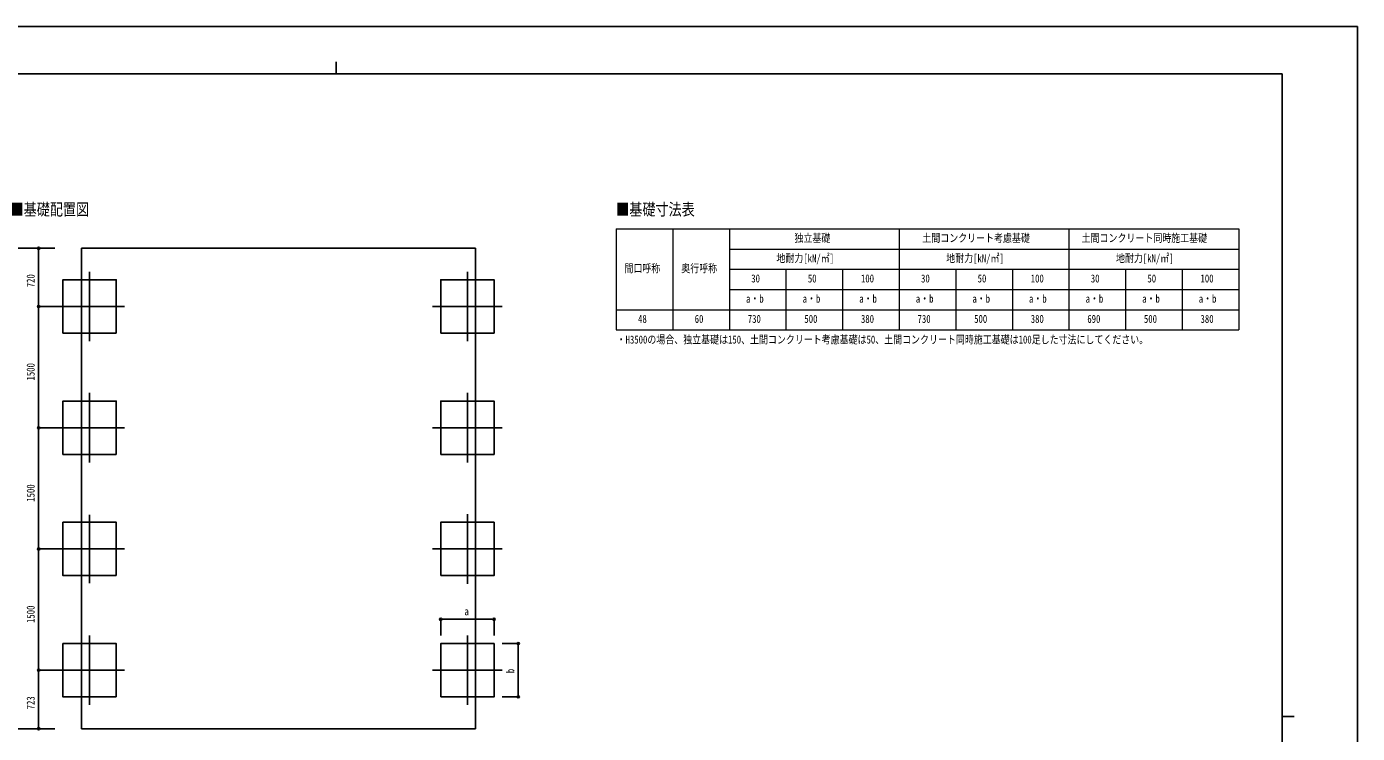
# Model space of a CAD drawing. Units: millimetres, scale not verified. Extents: x -12615 to 12615, y -8910 to 8910.
# Drawn here: x -3846 to 12615, y 167 to 8910 of the extents above; entities that cross this region are included whole.
import ezdxf
from ezdxf.enums import TextEntityAlignment as Align

# ---------------------------------------------------------------- set-up
doc = ezdxf.new("R2010")
doc.units = ezdxf.units.MM
doc.header["$LTSCALE"] = 40
doc.layers.add('0-1_TABLE1', color=7, linetype='Continuous', lineweight=18)
for name, color, linetype in [('0-2_USER1', 3, 'Continuous'), ('0-3_YKK_12', 2, 'Continuous'), ('0-5_YKK_A1', 4, 'Continuous'), ('0-6_YKK_D', 6, 'Continuous'), ('0-7_YKK_ZWAK', 7, 'Continuous')]:
    doc.layers.add(name, color=color, linetype=linetype)
doc.styles.add('ＭＳ ゴシック', font='')
doc.styles.get('ＭＳ ゴシック').set_extended_font_data('MS Gothic')

msp = doc.modelspace()

# ---------------------------------------------------------------- linework, layer by layer
at = {"layer": '0-1_TABLE1'}
for p, q in [((3446.94, 6407.77), (11146.94, 6407.77)), ((3446.94, 6407.77), (3446.94, 5157.77)), ((4146.94, 6407.77), (4146.94, 5157.77)), ((4846.94, 6407.77), (4846.94, 5157.77)), ((6946.94, 6407.77), (6946.94, 5157.77)), ((9046.94, 6407.77), (9046.94, 5157.77)), ((4846.94, 6157.77), (11146.94, 6157.77)), ((4846.94, 5907.77), (11146.94, 5907.77)), ((5546.94, 5907.77), (5546.94, 5157.77)), ((7646.94, 5907.77), (7646.94, 5157.77)), ((9746.94, 5907.77), (9746.94, 5157.77)), ((4846.94, 5657.77), (11146.94, 5657.77)), ((3446.94, 5157.77), (11146.94, 5157.77))]:
    msp.add_line(p, q, dxfattribs=at)
for points in [[(11146.94, 6407.77), (11146.94, 5907.77), (11146.94, 5157.77)], [(6246.94, 5907.77), (6246.94, 5407.77), (6246.94, 5157.77)], [(8346.94, 5907.77), (8346.94, 5407.77), (8346.94, 5157.77)], [(10446.94, 5907.77), (10446.94, 5407.77), (10446.94, 5157.77)], [(3446.94, 5407.77), (4146.94, 5407.77), (4846.94, 5407.77), (11146.94, 5407.77)]]:
    msp.add_lwpolyline(points, dxfattribs=at)
at = {"layer": '0-3_YKK_12'}
for p, q in [((-3067, 5877.8), (-3067, 5017.8)), ((1606, 5877.8), (1606, 5017.8)), ((-2637, 5447.8), (-3497, 5447.8)), ((1176, 5447.8), (2036, 5447.8)), ((-3067, 4377.8), (-3067, 3517.8)), ((1606, 4377.8), (1606, 3517.8)), ((-2637, 3947.8), (-3497, 3947.8)), ((1176, 3947.8), (2036, 3947.8)), ((-3067, 2869.69), (-3067, 2025.91)), ((1606, 2877.8), (1606, 2017.8)), ((-2637, 2447.8), (-3497, 2447.8)), ((1176, 2447.8), (2036, 2447.8)), ((-3067, 1377.8), (-3067, 517.8)), ((1606, 1377.8), (1606, 517.8)), ((-2637, 947.8), (-3497, 947.8)), ((1176, 947.8), (2036, 947.8))]:
    msp.add_line(p, q, dxfattribs=at)
at = {"layer": '0-5_YKK_A1'}
for p, q in [((-3165.5, 6167.31), (-3165.5, 224.7)), ((-3165.5, 224.7), (1704.5, 224.7))]:
    msp.add_line(p, q, dxfattribs=at)
msp.add_lwpolyline([(-3165.5, 6167.31), (1704.5, 6167.31), (1704.5, 224.7)], dxfattribs=at)
for points in [[(-2737, 5117.8), (-2737, 5777.8), (-3397, 5777.8), (-3397, 5117.8)], [(1276, 5117.8), (1276, 5777.8), (1936, 5777.8), (1936, 5117.8)], [(-2737, 3617.8), (-2737, 4277.8), (-3397, 4277.8), (-3397, 3617.8)], [(1276, 3617.8), (1276, 4277.8), (1936, 4277.8), (1936, 3617.8)], [(-2737, 2117.8), (-2737, 2777.8), (-3397, 2777.8), (-3397, 2117.8)], [(1276, 2117.8), (1276, 2777.8), (1936, 2777.8), (1936, 2117.8)], [(-2737, 617.8), (-2737, 1277.8), (-3397, 1277.8), (-3397, 617.8)], [(1276, 617.8), (1276, 1277.8), (1936, 1277.8), (1936, 617.8)]]:
    msp.add_lwpolyline(points, close=True, dxfattribs=at)
at = {"layer": '0-6_YKK_D'}
for p, q in [((-3497, 6167.31), (-3998, 6167.31)), ((-3497, 6167.31), (-3698, 6167.31)), ((-3697, 6167.31), (-3697, 5447.8)), ((-3497, 5447.8), (-3698, 5447.8)), ((-3498, 5447.8), (-3698, 5447.8)), ((-3697, 3947.8), (-3697, 5447.8)), ((-3498, 3947.8), (-3698, 3947.8)), ((-3497, 3947.8), (-3698, 3947.8)), ((-3697, 2447.8), (-3697, 3947.8)), ((-3497, 2447.8), (-3698, 2447.8)), ((-3497, 2447.8), (-3698, 2447.8)), ((-3697, 947.8), (-3697, 2447.8)), ((1276, 1377.8), (1276, 1578.8)), ((1276, 1577.8), (1936, 1577.8)), ((1936, 1377.8), (1936, 1578.8)), ((2036, 1277.8), (2237, 1277.8)), ((2236, 617.8), (2236, 1277.8)), ((-3497, 947.8), (-3698, 947.8)), ((-3497, 947.8), (-3698, 947.8)), ((-3697, 224.7), (-3697, 947.8)), ((2036, 617.8), (2237, 617.8)), ((-3497, 224.7), (-3998, 224.7)), ((-3497, 224.7), (-3698, 224.7))]:
    msp.add_line(p, q, dxfattribs=at)
for centre in [(-3697, 6167.31), (-3697, 5447.8), (-3697, 5447.8), (-3697, 3947.8), (-3697, 3947.8), (-3697, 2447.8), (-3697, 2447.8), (1276, 1577.8), (1936, 1577.8), (2236, 1277.8), (-3697, 947.8), (-3697, 947.8), (2236, 617.8), (-3697, 224.7)]:
    msp.add_circle(centre, 12.75, dxfattribs=at)
at = {"layer": '0-7_YKK_ZWAK'}
for p, q in [((-14.94, 8475), (-14.94, 8325)), ((11685.06, 8325), (-11714.94, 8325)), ((11685.06, 8325), (11685.06, -7575)), ((11685.06, 375), (11835.06, 375))]:
    msp.add_line(p, q, dxfattribs=at)
msp.add_lwpolyline([(-12615, -8910), (12615, -8910), (12615, 8910), (-12615, 8910)], close=True, dxfattribs=at)

# ---------------------------------------------------------------- texts
at = {"layer": '0-1_TABLE1', "style": 'ＭＳ ゴシック', "width": 0.8}
for s, p in [('独立基礎', (5652.14, 6215.27)), ('土間コンクリート考慮基礎', (7233.74, 6215.27)), ('土間コンクリート同時施工基礎', (9204.14, 6215.27)), ('地耐力[kN/㎡]', (5428.94, 5965.27)), ('地耐力[kN/㎡]', (7528.94, 5965.27)), ('地耐力[kN/㎡]', (9628.94, 5965.27)), ('間口呼称', (3548.54, 5840.27)), ('奥行呼称', (4252.14, 5840.27)), ('30', (5117.74, 5715.27)), ('50', (5817.74, 5715.27)), ('100', (6474.54, 5715.27)), ('30', (7217.74, 5715.27)), ('50', (7917.74, 5715.27)), ('100', (8574.54, 5715.27)), ('30', (9317.74, 5715.27)), ('50', (10017.74, 5715.27)), ('100', (10674.54, 5715.27)), ('a・b', (5052.94, 5465.27)), ('a・b', (5752.94, 5465.27)), ('a・b', (6452.94, 5465.27)), ('a・b', (7152.94, 5465.27)), ('a・b', (7852.94, 5465.27)), ('a・b', (8552.94, 5465.27)), ('a・b', (9252.94, 5465.27)), ('a・b', (9952.94, 5465.27)), ('a・b', (10652.94, 5465.27)), ('48', (3717.74, 5215.27)), ('60', (4417.74, 5215.27)), ('730', (5074.54, 5215.27)), ('500', (5774.54, 5215.27)), ('380', (6474.54, 5215.27)), ('730', (7174.54, 5215.27)), ('500', (7874.54, 5215.27)), ('380', (8574.54, 5215.27)), ('690', (9274.54, 5215.27)), ('500', (9974.54, 5215.27)), ('380', (10674.54, 5215.27))]:
    msp.add_text(s, height=98.97, dxfattribs=at).set_placement(p, align=Align.BOTTOM_LEFT)
at = {"layer": '0-2_USER1', "style": 'ＭＳ ゴシック', "width": 0.8}
for s, height, p in [('■基礎配置図', 148.5, (-4045, 6530.38)), ('■基礎寸法表', 148.5, (3446.43, 6530.53)), ('・H3500の場合、独立基礎は150、土間コンクリート考慮基礎は50、土間コンクリート同時施工基礎は100足した寸法にしてください。', 98.97, (3452.11, 4959.27))]:
    msp.add_text(s, height=height, dxfattribs=at).set_placement(p, align=Align.BOTTOM_LEFT)
at = {"layer": '0-6_YKK_D', "style": 'ＭＳ ゴシック', "width": 0.8}
for s, p in [('720', (-3717, 5685.15)), ('1500', (-3717, 4532.2)), ('1500', (-3717, 3032.2)), ('1500', (-3717, 1532.2)), ('b', (2216, 911.8)), ('723', (-3717, 463.85))]:
    msp.add_text(s, height=98.97, rotation=90, dxfattribs=at).set_placement(p, align=Align.BOTTOM_LEFT)
msp.add_text('a', height=98.97, dxfattribs=at).set_placement((1570, 1597.8), align=Align.BOTTOM_LEFT)

doc.saveas('drawing.dxf')
